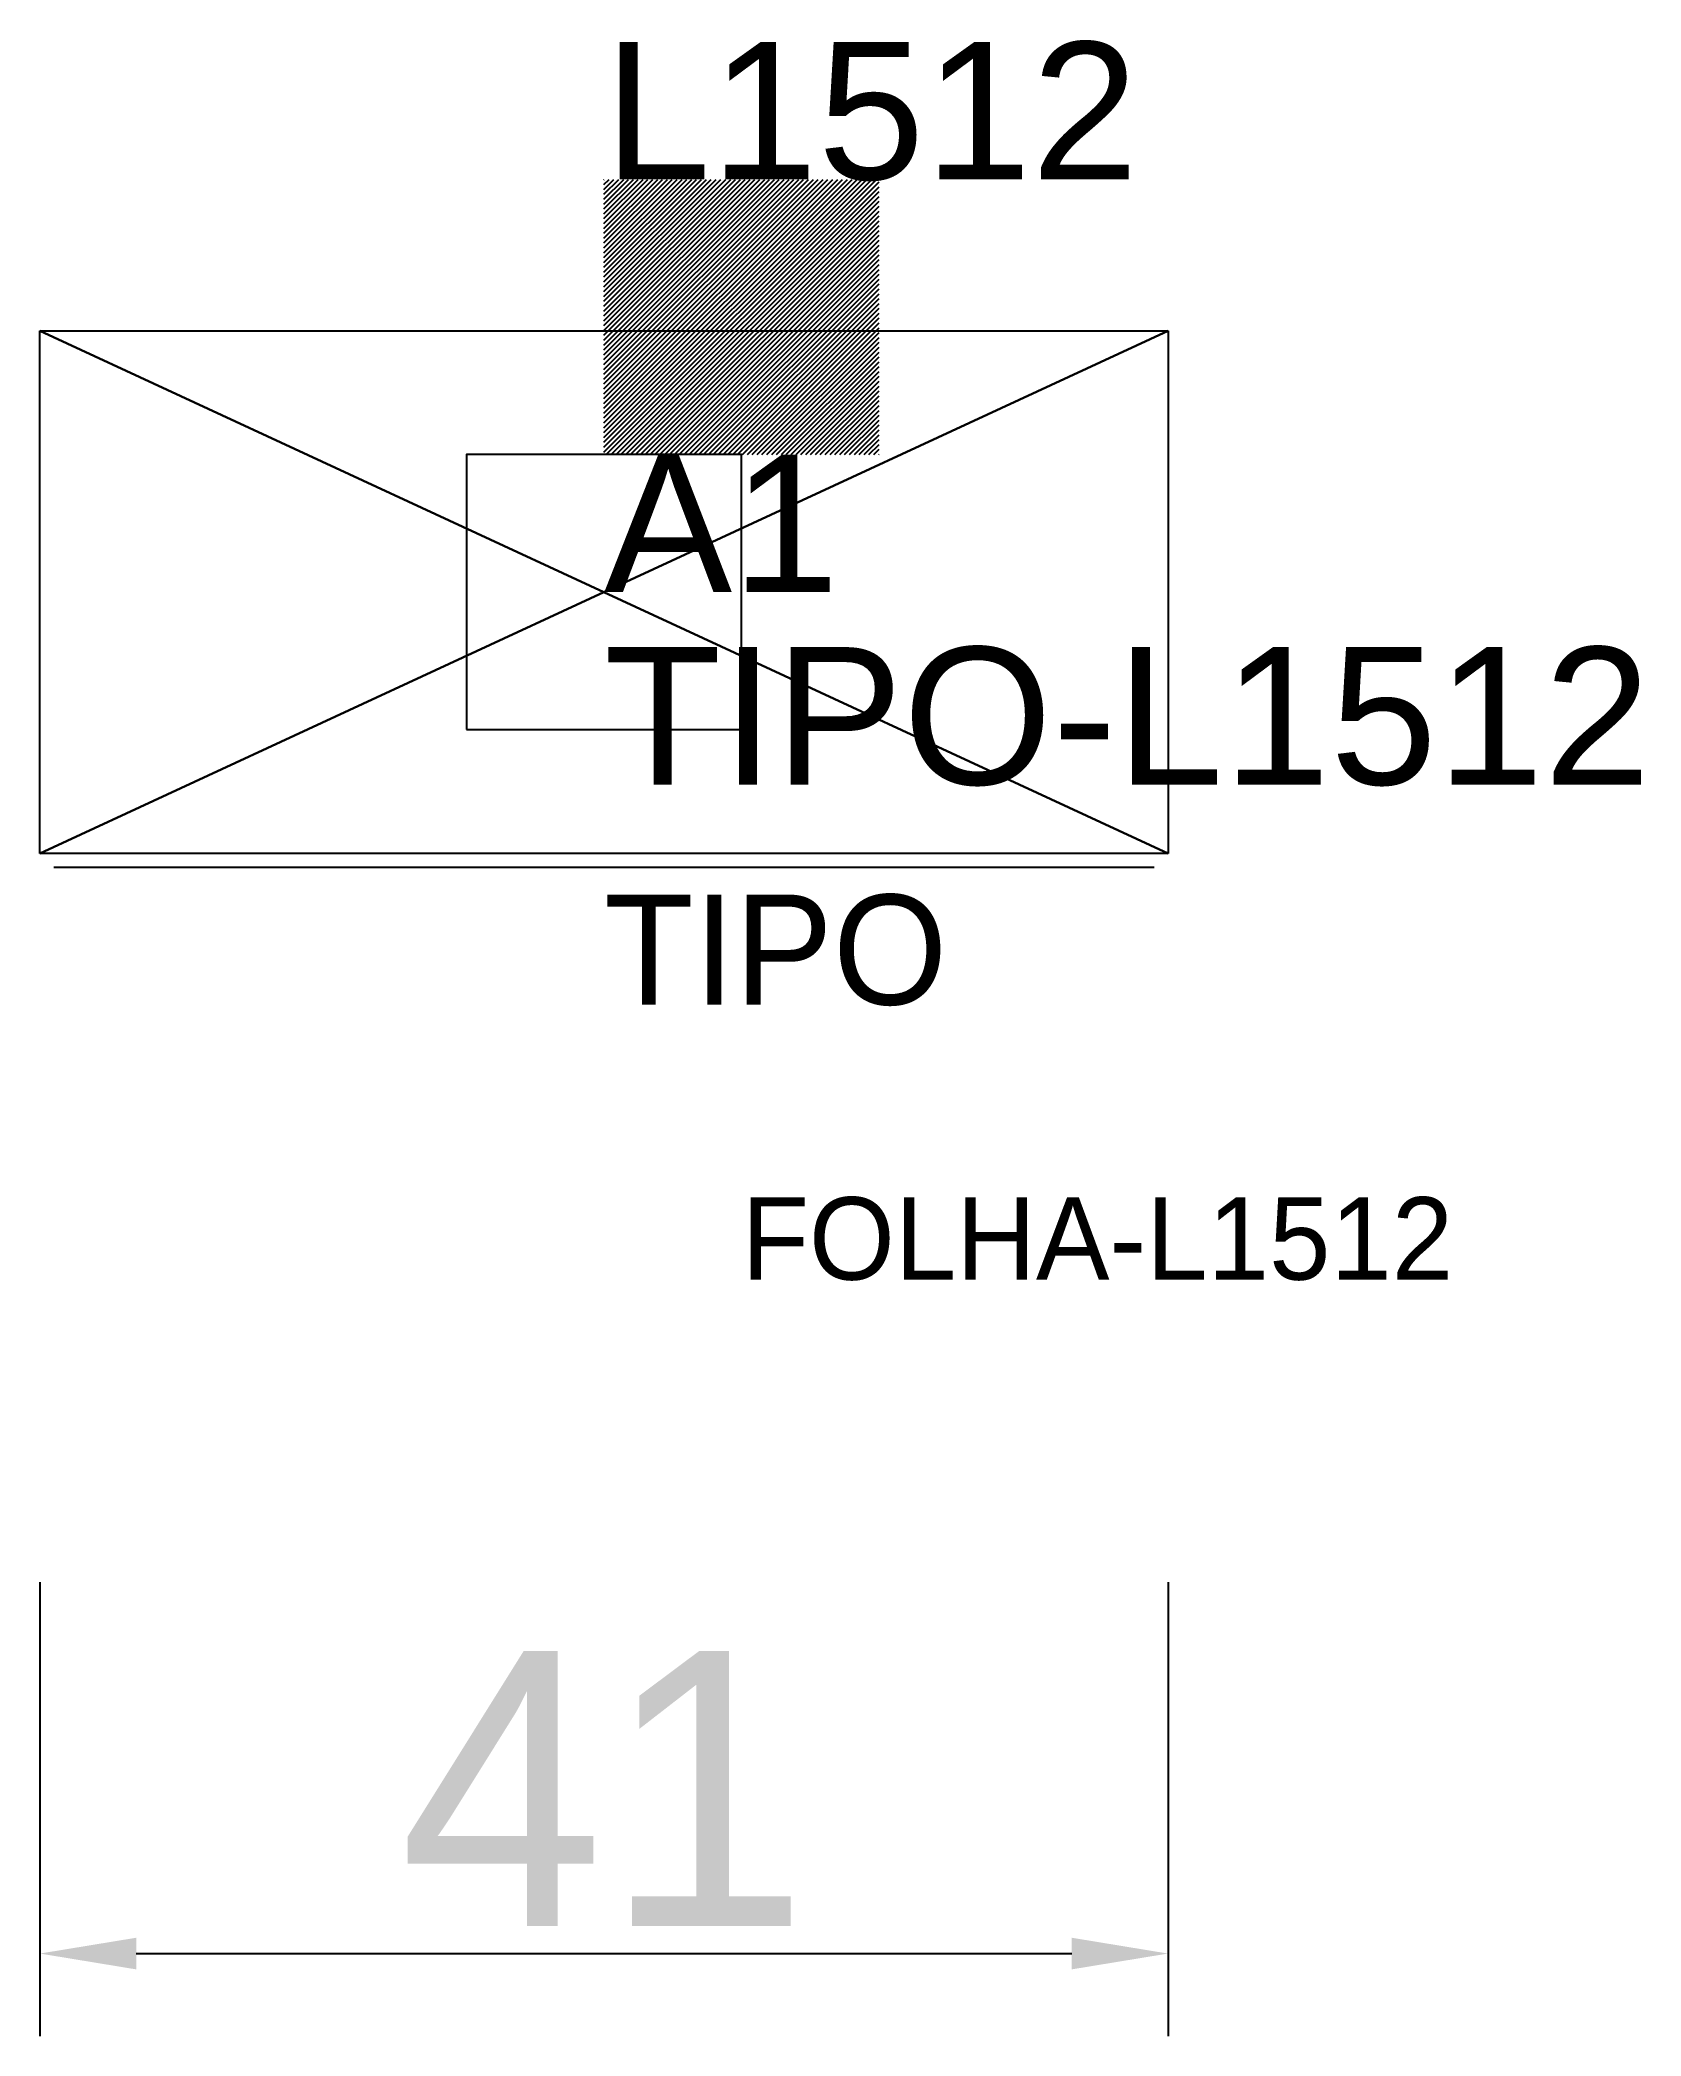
# Model space of a CAD drawing. Header units: metres. Extents: x 222.2 to 280.4, y 139.5 to 212.1.
import ezdxf

# ---------------------------------------------------------------- set-up
doc = ezdxf.new("R2010")
doc.units = ezdxf.units.M
for name, color, linetype in [('3', 3, 'CONTINUOUS'), ('AUX00', 7, 'CONTINUOUS'), ('COTA', 241, 'CONTINUOUS'), ('FOLHA', 255, 'CONTINUOUS'), ('Hachura', 251, 'CONTINUOUS'), ('NOMENCLATURA', 7, 'CONTINUOUS'), ('Nível', 160, 'CONTINUOUS'), ('Painéis', 200, 'CONTINUOUS'), ('Pilares', 5, 'CONTINUOUS'), ('REAPROVEITAMENTO', 251, 'CONTINUOUS'), ('SARR_2.2x7', 40, 'CONTINUOUS')]:
    doc.layers.add(name, color=color, linetype=linetype)
doc.styles.add('ARIAL', font='Arial.ttf')
doc.styles.add('STR_STANDARD', font='arial.ttf')
doc.dimstyles.new('EZ DXF', dxfattribs={"dimtxt": 10, "dimasz": 3.5, "dimexe": 3, "dimexo": 1.5, "dimgap": 1, "dimtad": 1, "dimdec": 1, "dimdsep": 46, "dimcen": 2.5, "dimazin": 3, "dimtfac": 1, "dimtmove": 0, "dimatfit": 3})

msp = doc.modelspace()

# ---------------------------------------------------------------- hatches: boundary and pattern name
at = {"layer": 'Hachura'}
h = msp.add_hatch(dxfattribs=at)
h.set_pattern_fill('ANSI31', scale=50)
h.paths.add_polyline_path([(242.7, 192), (222.2, 201.5), (263.2, 201.5), (242.7, 192), (263.2, 201.5), (263.2, 182.5), (242.7, 192), (263.2, 182.5), (222.2, 182.5), (242.7, 192), (222.2, 182.5), (222.2, 201.5)])
h = msp.add_hatch(dxfattribs=at)
h.set_pattern_fill('ANSI31', scale=50)
h.paths.add_polyline_path([(242.7, 192), (222.2, 201.5), (263.2, 201.5), (242.7, 192), (263.2, 201.5), (263.2, 182.5), (242.7, 192), (263.2, 182.5), (222.2, 182.5), (242.7, 192), (222.2, 182.5), (222.2, 201.5)])
at = {"layer": 'Reaproveitamento'}
h = msp.add_hatch(dxfattribs=at)
h.set_pattern_fill('SOLID')
h.paths.add_polyline_path([(242.7, 197), (252.7, 197), (252.7, 207), (242.7, 207)])
h = msp.add_hatch(dxfattribs=at)
h.set_pattern_fill('SOLID')
h.paths.add_polyline_path([(242.7, 197), (252.7, 197), (252.7, 207), (242.7, 207)])

# ---------------------------------------------------------------- linework, layer by layer
at = {"layer": 'Painéis', "color": 200}
for p, q in [((242.7, 192), (222.2, 201.5)), ((222.2, 201.5), (263.2, 201.5)), ((222.2, 182.5), (222.2, 201.5)), ((222.2, 201.5), (242.7, 192)), ((242.7, 192), (222.2, 201.5)), ((222.2, 201.5), (263.2, 201.5)), ((222.2, 182.5), (222.2, 201.5)), ((222.2, 201.5), (242.7, 192)), ((263.2, 201.5), (242.7, 192)), ((242.7, 192), (263.2, 201.5)), ((263.2, 201.5), (242.7, 192)), ((242.7, 192), (263.2, 201.5)), ((263.2, 201.5), (263.2, 182.5)), ((263.2, 201.5), (263.2, 182.5)), ((222.2, 182.5), (242.7, 192)), ((242.7, 192), (222.2, 182.5)), ((222.2, 182.5), (242.7, 192)), ((242.7, 192), (222.2, 182.5)), ((263.2, 182.5), (242.7, 192)), ((242.7, 192), (263.2, 182.5)), ((263.2, 182.5), (242.7, 192)), ((242.7, 192), (263.2, 182.5)), ((263.2, 182.5), (222.2, 182.5)), ((263.2, 182.5), (222.2, 182.5))]:
    msp.add_line(p, q, dxfattribs=at)
at = {"layer": 'Pilares'}
msp.add_lwpolyline([(237.7, 187), (247.7, 187), (247.7, 197), (237.7, 197)], close=True, dxfattribs=at)
msp.add_lwpolyline([(237.7, 187), (247.7, 187), (247.7, 197), (237.7, 197)], close=True, dxfattribs=at)
at = {"layer": 'SARR_2.2x7'}
msp.add_line((222.7, 182), (262.7, 182), dxfattribs=at)
msp.add_line((222.7, 182), (262.7, 182), dxfattribs=at)

# ---------------------------------------------------------------- texts
at = {"layer": '3', "style": 'STR_STANDARD'}
msp.add_text('A1', height=5, dxfattribs=at).set_placement((242.7, 192))
msp.add_text('A1', height=5, dxfattribs=at).set_placement((242.7, 192))
at = {"layer": 'AUX00', "style": 'STR_STANDARD'}
msp.add_text('TIPO-L1512', height=5, dxfattribs=at).set_placement((242.7, 185))
msp.add_text('TIPO-L1512', height=5, dxfattribs=at).set_placement((242.7, 185))
at = {"layer": 'FOLHA'}
msp.add_text('FOLHA-L1512', height=3, dxfattribs=at).set_placement((247.7, 167))
msp.add_text('FOLHA-L1512', height=3, dxfattribs=at).set_placement((247.7, 167))
at = {"layer": 'NOMENCLATURA', "insert": (242.7, 212), "char_height": 5, "attachment_point": 1, "style": 'ARIAL'}
msp.add_mtext('L1512', dxfattribs=at)
msp.add_mtext('L1512', dxfattribs=at)
at = {"layer": 'Nível'}
msp.add_text('TIPO', height=4, dxfattribs=at).set_placement((242.7, 177))
msp.add_text('TIPO', height=4, dxfattribs=at).set_placement((242.7, 177))

# ---------------------------------------------------------------- dimensions: what is measured, and where the dimension line sits
at = {"layer": 'COTA'}
msp.add_linear_dim(base=(222.2, 142.5), p1=(222.2, 157.5), p2=(263.2, 157.5), dimstyle='EZ DXF', dxfattribs=at).render()
msp.add_linear_dim(base=(222.2, 142.5), p1=(222.2, 157.5), p2=(263.2, 157.5), dimstyle='EZ DXF', dxfattribs=at).render()

doc.saveas('drawing.dxf')
